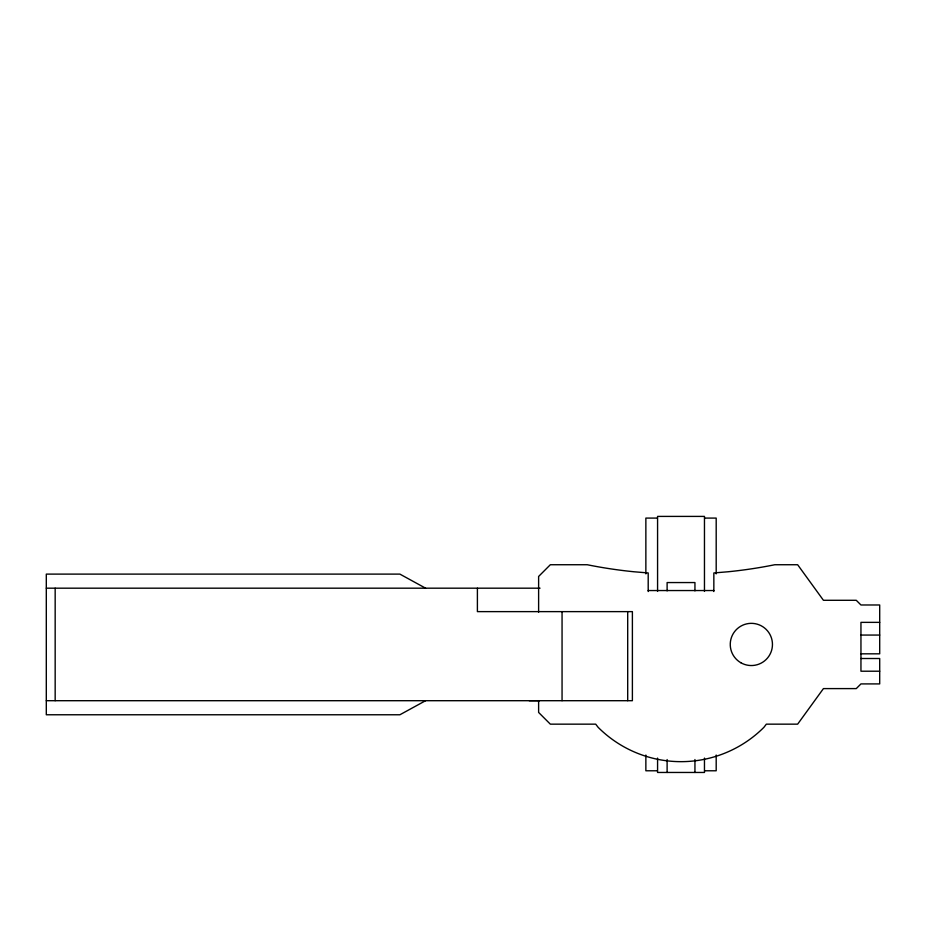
<?xml version="1.0" encoding="UTF-8"?>
<svg xmlns="http://www.w3.org/2000/svg" width="926" height="926" viewBox="0 0 926 926"><rect width="100%" height="100%" fill="white"/><g stroke="black" fill="none" stroke-linecap="round" stroke-linejoin="round"><path stroke-width="1.39" d="M425.578 700.704L399.893 714.768L46.3 714.768L46.3 574.108L399.893 574.108L425.578 588.184M529.232 700.704L539.291 700.693M657.402 518.085L645.862 518.085L645.862 573.877M704.651 518.085L716.192 518.085L716.192 573.877M46.3 588.184L540.055 588.184M648.2 590.545L713.842 590.545M879.7 622.365L860.948 622.365L860.948 671.211L879.7 671.211M860.948 635.062L879.7 635.062M860.948 653.825L879.7 653.825L879.7 604.979L860.948 604.979L856.261 600.291L823.434 600.291L797.645 564.733L774.796 564.733A473.556 473.556 0 0 1 728.149 571.759L713.842 572.951L713.842 591.54M860.948 658.513L879.7 658.513L879.7 683.909L860.948 683.909L856.261 688.597L823.434 688.597L797.645 724.155L766.346 724.155L763.915 727.327A117.22 117.22 0 0 1 598.138 727.327L595.696 724.155L550.333 724.155L538.619 712.43L538.619 700.704M46.3 700.704L632.389 700.704L632.389 611.623L477.399 611.623L477.399 588.184M657.402 770.779L645.862 770.779L645.862 755.049M704.651 770.779L716.192 770.779L716.192 755.049M704.466 591.413L704.466 516.407L657.576 516.407L657.576 591.413M704.466 758.093L704.466 772.458L657.576 772.458L657.576 758.093M694.94 590.881L694.94 582.558L667.114 582.558L667.114 590.881M694.94 759.528L694.94 772.458M667.114 759.528L667.114 772.458M648.2 591.54L648.2 572.951L633.905 571.759A473.556 473.556 0 0 1 587.246 564.733L550.333 564.733L538.619 576.458L538.619 612.167M627.701 611.623L627.701 700.704M562.059 611.623L562.059 700.704M55.166 588.184L55.166 700.704M740.8 662.715A21.101 21.101 0 0 0 772.458 644.438A21.101 21.101 0 0 0 740.8 626.173A21.101 21.101 0 0 0 740.8 662.715"/></g></svg>
